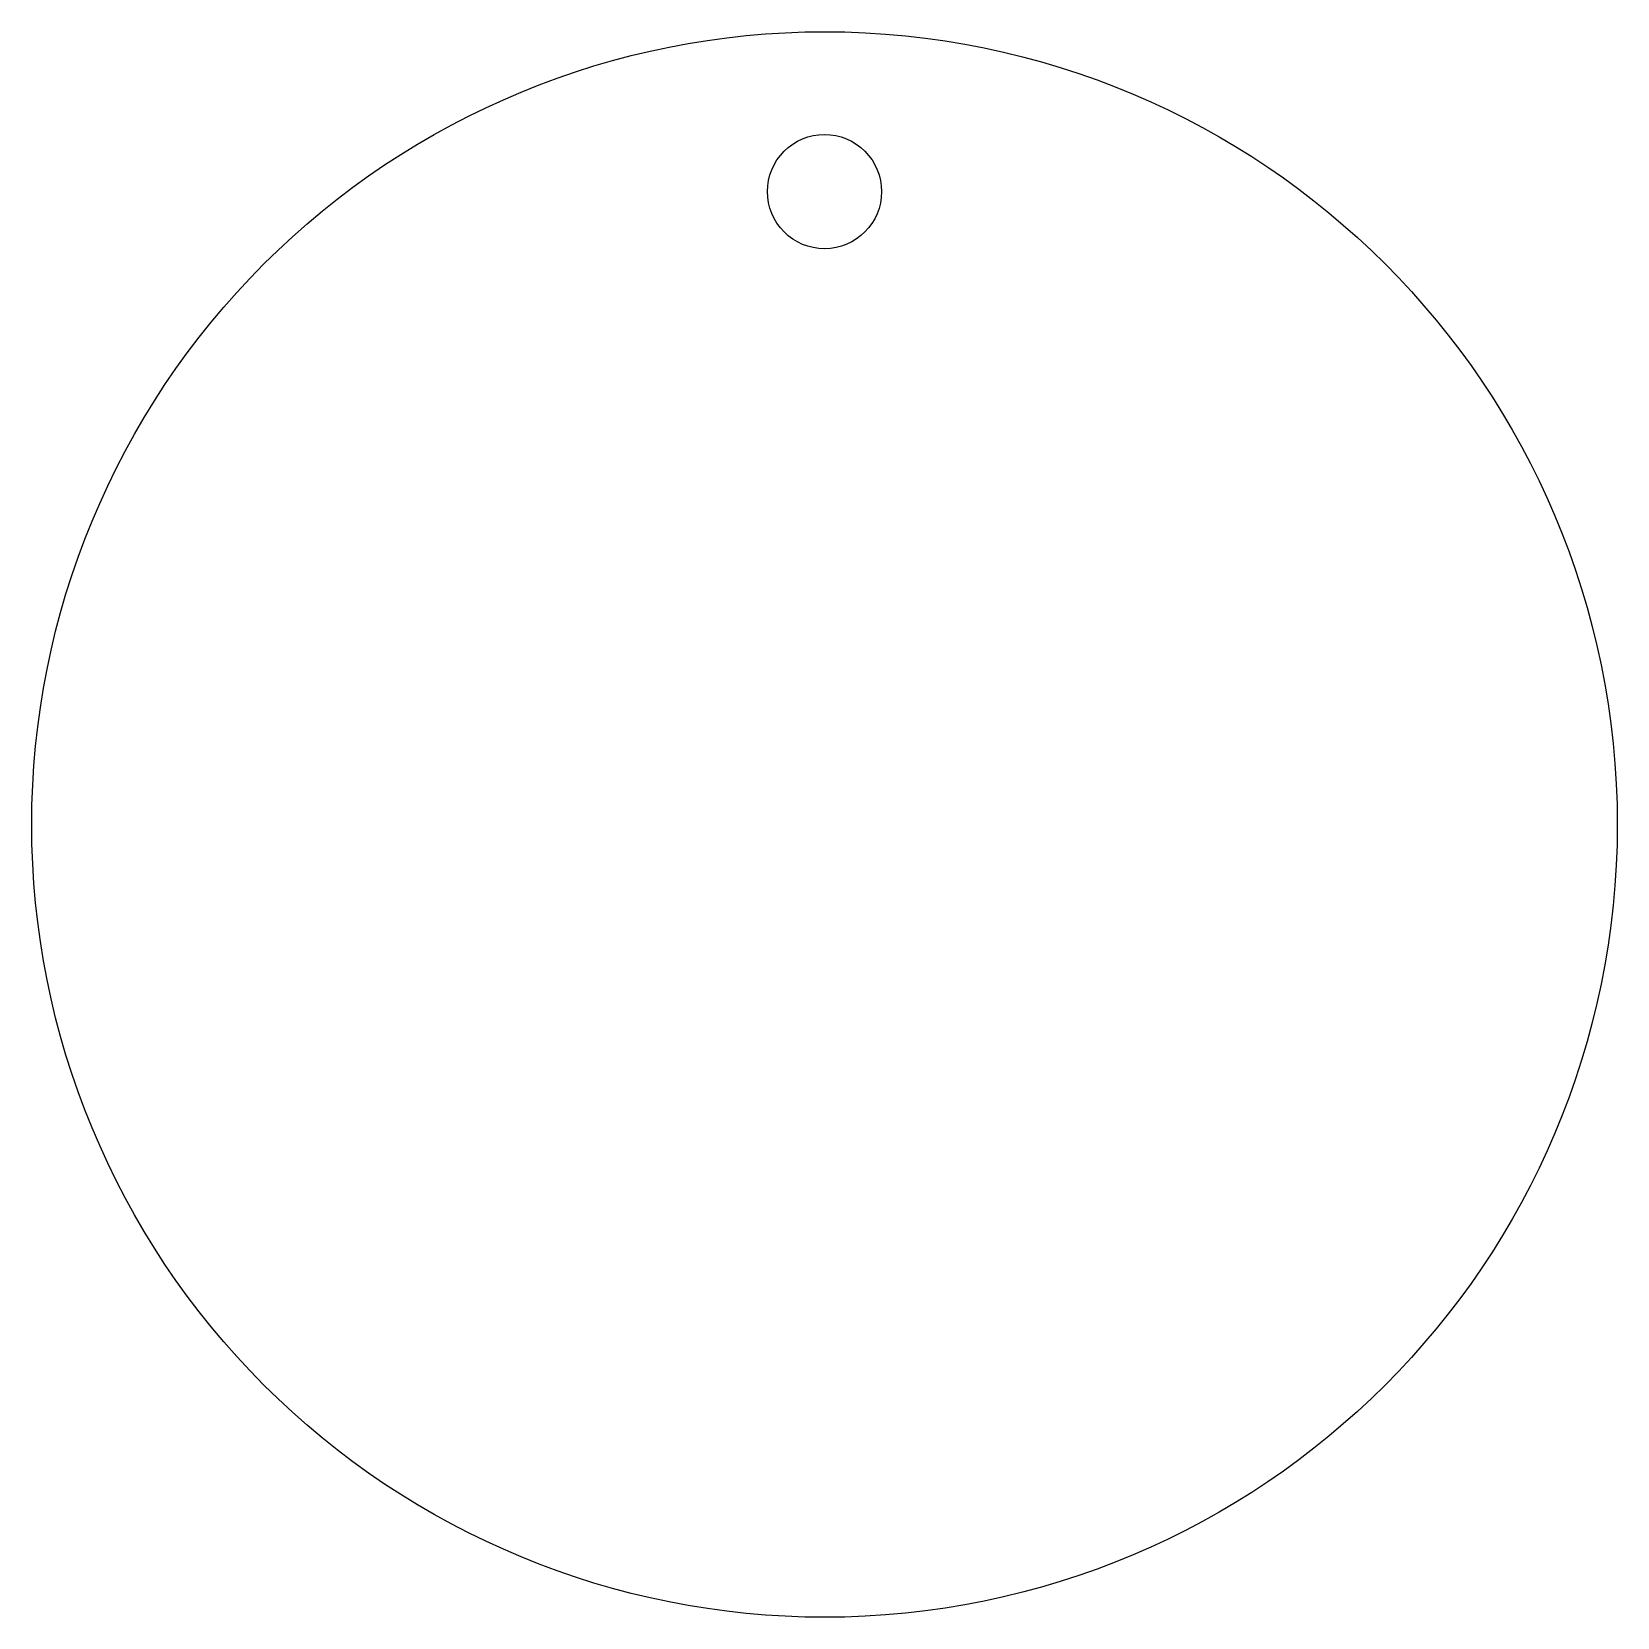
# Model space of a CAD drawing. Extents: x 20.6 to 59.2, y 18.6 to 57.2.
import ezdxf

# ---------------------------------------------------------------- set-up
doc = ezdxf.new("R2010")
doc.units = 0
doc.layers.add('Layer_1', color=7, linetype='CONTINUOUS')

msp = doc.modelspace()

# ---------------------------------------------------------------- linework, layer by layer
at = {"layer": 'Layer_1', "color": 1}
for points in [[(41.290203, 53.328481), (41.290203, 53.328481)], [(59.220907, 37.90305), (59.220907, 37.90305)]]:
    msp.add_lwpolyline(points, close=True, dxfattribs=at)
for points in [[(26.235787, 51.565935), (29.85941, 55.189558), (34.774097, 57.225287), (39.898673, 57.225287)], [(39.898673, 57.225287), (50.570049, 57.225286), (59.220908, 48.574426), (59.220907, 37.90305)], [(38.91471, 54.312444), (39.175673, 54.573407), (39.529615, 54.720015), (39.898673, 54.720014)], [(39.898673, 54.720014), (40.26773, 54.720014), (40.621671, 54.573406), (40.882634, 54.312443)], [(38.507139, 53.328481), (38.507139, 53.697539), (38.653746, 54.051481), (38.91471, 54.312444)], [(40.882634, 54.312443), (41.143597, 54.05148), (41.290204, 53.697538), (41.290203, 53.328481)], [(38.914711, 52.34452), (38.653748, 52.605482), (38.50714, 52.959424), (38.507139, 53.328481)], [(41.290203, 53.328481), (41.290203, 52.55996), (40.667194, 51.936951), (39.898673, 51.93695)], [(39.898673, 51.93695), (39.529616, 51.93695), (39.175674, 52.083557), (38.914711, 52.34452)], [(20.576436, 37.90305), (20.576435, 43.027626), (22.612165, 47.942313), (26.235787, 51.565935)], [(26.235788, 24.240166), (22.612166, 27.863788), (20.576436, 32.778474), (20.576436, 37.90305)], [(59.220907, 37.90305), (59.220906, 27.231675), (50.570048, 18.580816), (39.898673, 18.580815)], [(39.898673, 18.580815), (34.774097, 18.580815), (29.859411, 20.616544), (26.235788, 24.240166)]]:
    msp.add_open_spline(points, degree=3, dxfattribs=at)

doc.saveas('drawing.dxf')
